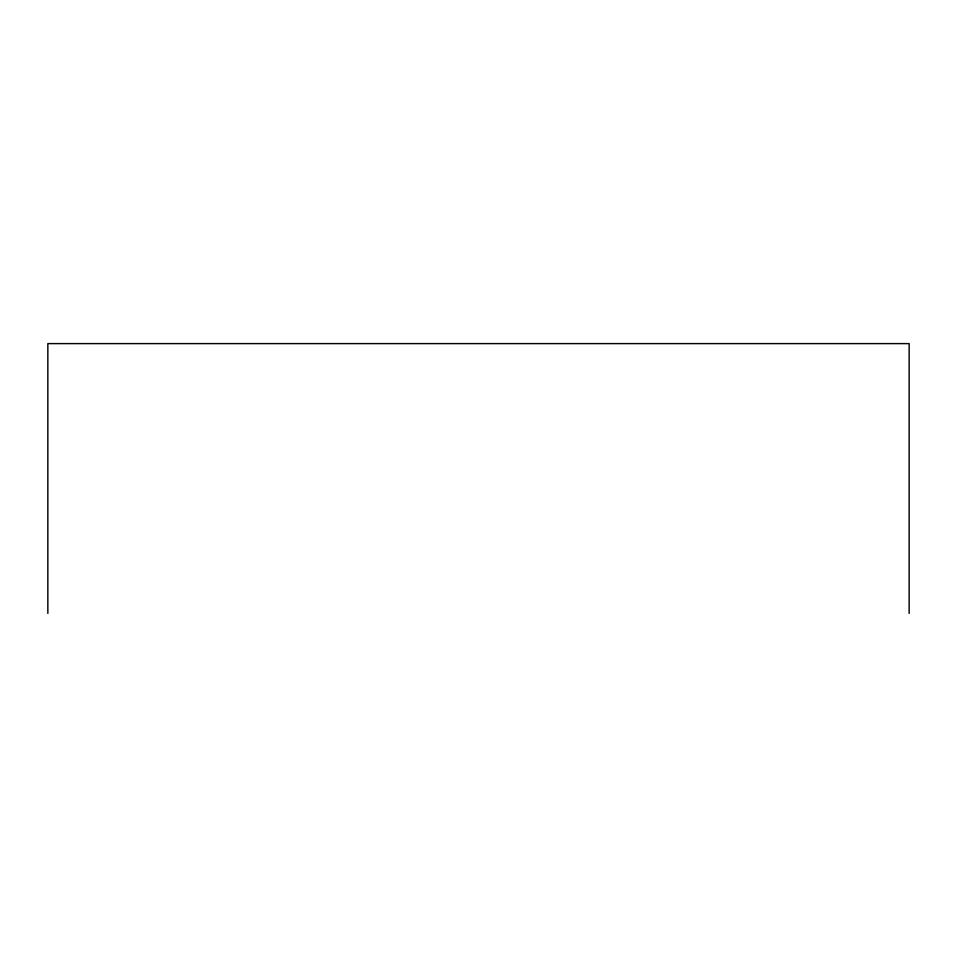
<?xml version="1.0" encoding="UTF-8"?>
<svg xmlns="http://www.w3.org/2000/svg" width="957" height="957" viewBox="0 0 957 957"><rect width="100%" height="100%" fill="white"/><g stroke="black" fill="none" stroke-linecap="round" stroke-linejoin="round"><path stroke-width="1.44" d="M909.15 613.389L909.15 343.611L47.85 343.611L47.85 613.389"/></g></svg>
